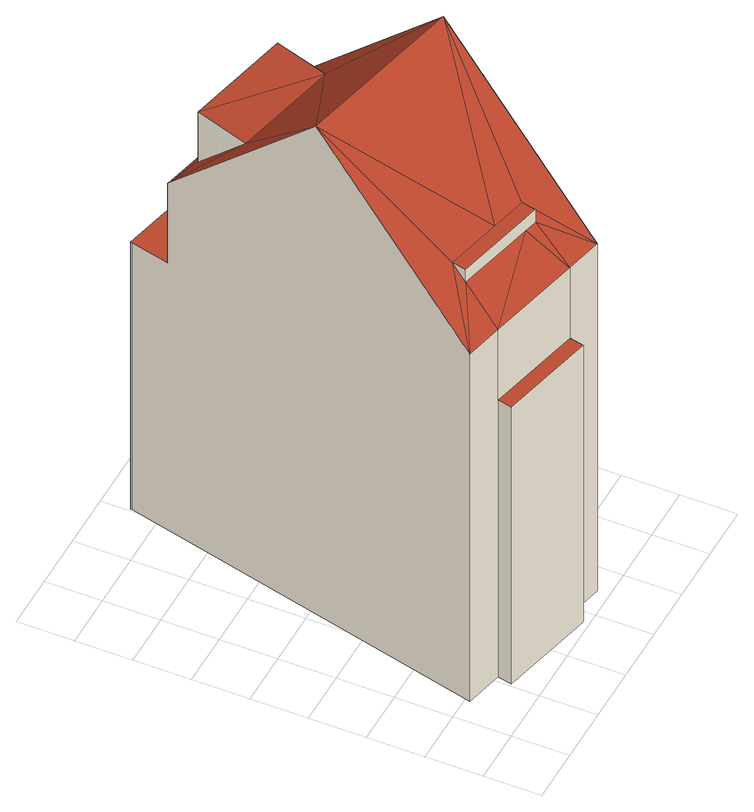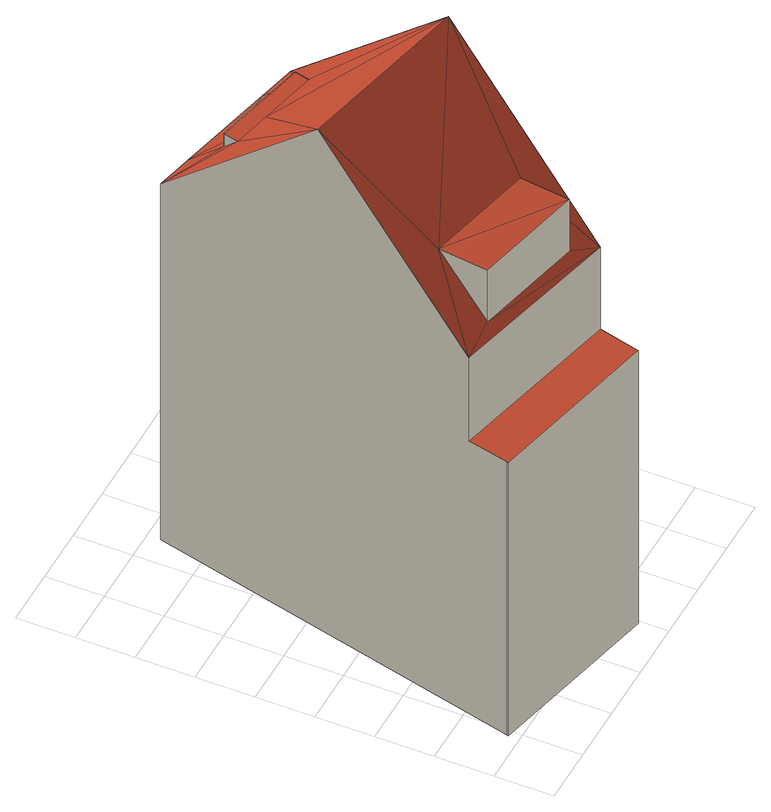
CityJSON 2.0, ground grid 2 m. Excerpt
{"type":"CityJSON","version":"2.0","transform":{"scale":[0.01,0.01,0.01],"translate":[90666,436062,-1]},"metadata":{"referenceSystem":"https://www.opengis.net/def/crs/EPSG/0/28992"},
"CityObjects":{
"building1":{"type":"Building","attributes":{"measuredHeight":20.76,"yearOfConstruction":1929,"LAAGSTE_BOUWLAAG":0,"AANTAL_BOUWLAGEN":5,"AANTAL_ADRESSEN":2,"WIJK":"Delfshaven","PANDSOORT":"Tussenpand","BUURT":"Nieuwe Westen","HOOGSTE_BOUWLAAG":4},"address":[{"CountryName":"Nederland","LocalityName":"Rotterdam","ThoroughfareNumber":"361-361","ThoroughfareName":"Rochussenstraat","PostalCode":"3023DJ"}],"children":["building1-1","building1-2"],"geometry":[{"type":"Solid","lod":"2","boundaries":[[[[0,1,2,3,4,5]],[[6,3,2]],[[0,5,7]],[[1,0,7,8,6,2]],[[9,10,11,12]],[[11,10,13]],[[12,14,9]],[[12,11,14]],[[11,13,14]],[[15,16,17,18]],[[19,20,21,22]],[[23,24,25,26]],[[25,24,15,18,27,28,29]],[[30,31,32,33]],[[31,21,20,32]],[[26,34,35,23]],[[34,36,37,35]],[[16,37,36,38,39,40,17]],[[41,42,22,30]],[[38,19,22,42,39]],[[41,30,33,29,28]],[[22,21,31,30]],[[8,40,6]],[[4,41,5]],[[5,28,7]],[[6,39,3]],[[5,41,28]],[[4,42,41]],[[7,28,27]],[[42,3,39]],[[8,27,40]],[[40,39,6]],[[4,3,42]],[[8,7,27]],[[10,9,17]],[[40,27,14]],[[40,14,13]],[[9,18,17]],[[17,40,13]],[[18,9,14]],[[18,14,27]],[[10,17,13]],[[24,23,35,37,16,15]],[[26,25,29,33,32,20,19,38,36,34]]]],"semantics":{"surfaces":[{"type":"WallSurface"},{"type":"RoofSurface"},{"type":"GroundSurface"}],"values":[[0,0,0,1,0,0,0,1,1,0,0,0,0,0,0,0,0,0,0,0,0,1,1,1,1,1,1,1,1,1,1,1,1,1,1,1,1,1,1,1,1,1,1,2]]}}]},
"building1-1":{"type":"BuildingInstallation","parents":["building1"],"geometry":[{"type":"MultiSurface","lod":"2","boundaries":[[[9,10,11,12]],[[11,10,13]],[[12,14,9]],[[11,13,14]],[[12,11,14]]],"semantics":{"surfaces":[{"type":"WallSurface"},{"type":"RoofSurface"}],"values":[0,0,0,1,1]}}]},
"building1-2":{"type":"BuildingInstallation","parents":["building1"],"geometry":[{"type":"MultiSurface","lod":"2","boundaries":[[[0,1,2,3,4,5]],[[6,3,2]],[[0,5,7]],[[1,0,7,8,6,2]]],"semantics":{"surfaces":[{"type":"WallSurface"},{"type":"RoofSurface"}],"values":[0,0,0,1]}}]}
},
"vertices":[
[590,202,1752],[543,212,1752],[253,279,1752],[253,279,1700],[543,212,1700],[590,202,1700],[265,330,1752],[602,253,1752],[469,284,1752],[852,1210,1610],[465,1298,1610],[465,1298,1823],[852,1210,1823],[423,1114,1801],[810,1026,1801],[987,1213,1232],[375,1358,1232],[375,1358,1571],[987,1213,1576],[223,153,96],[211,102,96],[211,102,1275],[223,153,1275],[1023,1362,1232],[1022,1356,1232],[1022,1356,96],[1023,1362,96],[848,641,2173],[702,43,1574],[702,43,96],[570,73,1275],[558,22,1275],[558,22,96],[570,73,96],[410,1502,96],[410,1502,1232],[409,1497,96],[409,1497,1232],[86,184,96],[86,184,1574],[233,781,2173],[570,73,1574],[223,153,1574]
]}
